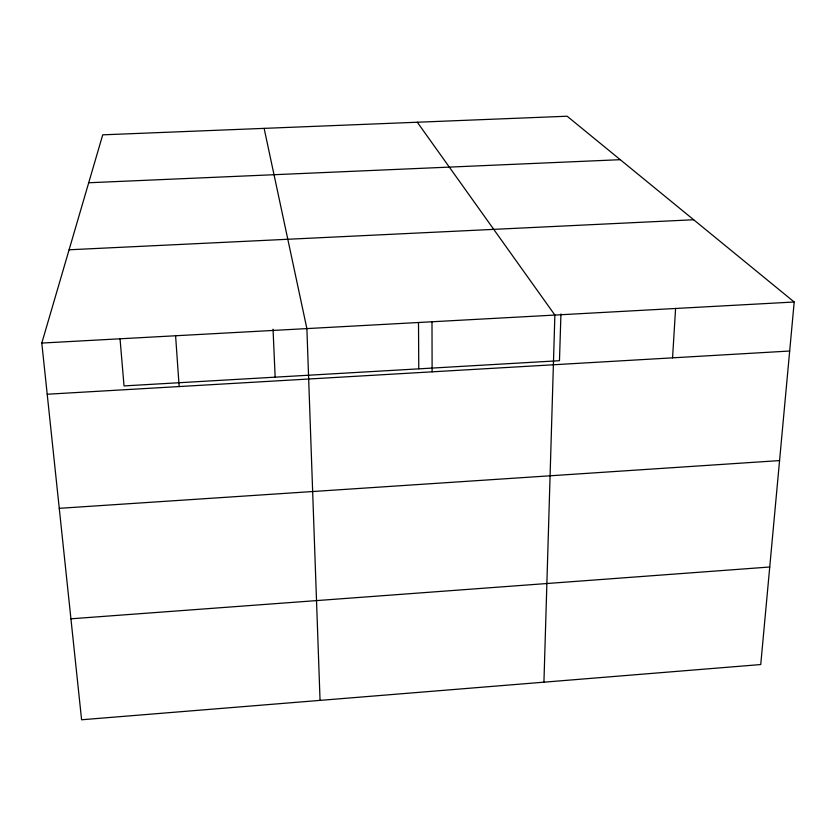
<?xml version="1.0" encoding="UTF-8"?>
<svg xmlns="http://www.w3.org/2000/svg" width="836" height="836" viewBox="0 0 836 836"><rect width="100%" height="100%" fill="white"/><g stroke="black" fill="none" stroke-linecap="round" stroke-linejoin="round"><path stroke-width="1.25" d="M543.933 682.176L554.874 315.067L417.3 122.234M560.946 313.928L559.472 360.703L124.031 385.918L120.008 338.455M672.562 357.839L675.592 308.484M794.2 302.005L760.739 664.547L81.594 719.775L41.8 343.063L102.734 134.836L567.142 116.225L794.2 302.005L41.8 343.063M70.924 618.807L769.747 567.007M59.262 508.33L779.57 460.584M47.203 394.237L789.675 351.026M69.095 249.786L693.671 219.753M88.71 182.76L620.26 159.686M264.124 128.368L306.885 328.6L320.052 700.38M175.591 335.758L179.155 386.556M273.038 329.217L275.159 377.161M418.502 322.581L418.773 368.843M431.993 321.776L432.118 371.832"/></g></svg>
